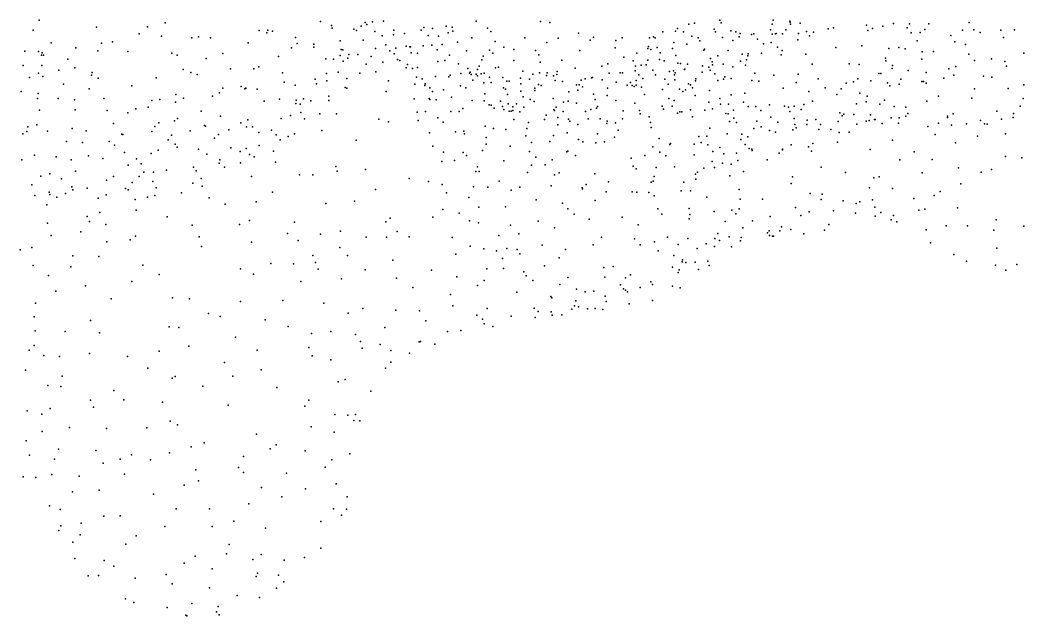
# Model space of a CAD drawing. Header units: metres. Extents: x -25 to 25, y -27.7 to 27.8.
# Drawn here: x 2.33 to 7.88, y -20.47 to -17.17 of the extents above; entities that cross this region are included whole.
import ezdxf

# ---------------------------------------------------------------- set-up
doc = ezdxf.new("R2010")
doc.units = ezdxf.units.M

msp = doc.modelspace()

# ---------------------------------------------------------------- linework, layer by layer
for p in [(2.4372, -17.1699, 11.3159), (2.7538, -17.2075, 13.0706), (3.037, -17.2063, 12.8652), (3.1337, -17.1836, 4.8874), (3.9929, -17.1759, 9.7084), (4.0545, -17.1992, 15.7824), (4.0574, -17.2135, 5.2792), (4.2177, -17.202, 5.2581), (4.2399, -17.1821, 13.9328), (4.2504, -17.1937, 14.8126), (4.2808, -17.1776, 4.8839), (4.3419, -17.1744, 15.0819), (4.5655, -17.2093, 13.6712), (4.6132, -17.2154, 10.5407), (4.6879, -17.2026, 1.0307), (4.7212, -17.2072, 0.81), (4.8542, -17.1747, 2.8366), (4.9176, -17.2135, 11.7199), (5.2114, -17.1761, 14.1181), (5.2614, -17.1813, 0.1728), (5.969, -17.2148, 5.4321), (6.0315, -17.1906, 10.1139), (6.0624, -17.1857, 10.3478), (6.2035, -17.1685, 10.6071), (6.2094, -17.1831, 4.9762), (6.4914, -17.1907, 5.4619), (6.4986, -17.1692, 13.296), (6.5902, -17.175, 12.0438), (6.5922, -17.1801, 12.4865), (6.5939, -17.1914, 12.8858), (6.6469, -17.1865, 9.002), (6.8321, -17.2113, 3.6837), (7.0145, -17.1965, 3.8414), (7.0473, -17.2161, 5.2951), (7.1046, -17.2029, 8.2998), (7.1629, -17.1871, 5.1392), (7.2391, -17.2116, 3.9752), (7.2519, -17.1891, 8.1486), (7.3591, -17.1892, 4.1237), (7.5813, -17.1818, -1.002), (2.4028, -17.2248, 11.6034), (2.991, -17.2447, 10.3575), (3.1144, -17.2584, 15.9584), (3.2819, -17.2667, 12.8373), (3.319, -17.2609, 10.1314), (3.3843, -17.2672, 15.9802), (3.6545, -17.227, 15.9738), (3.6965, -17.2397, 12.7878), (3.7015, -17.2241, 9.8038), (3.7283, -17.2297, 5.1693), (3.855, -17.2657, 15.8785), (4.1775, -17.2198, 9.6771), (4.1925, -17.2259, 13.7641), (4.2935, -17.2311, 4.0092), (4.3342, -17.2551, 13.6379), (4.3969, -17.2507, 3.2619), (4.3997, -17.224, 4.9739), (4.4584, -17.2427, 5.1396), (4.5498, -17.2243, 10.9279), (4.5891, -17.2536, 11.0885), (4.6466, -17.2574, 11.243), (4.6992, -17.2391, 2.9616), (4.7253, -17.2302, 1.2344), (4.8299, -17.2673, 1.4136), (4.9362, -17.232, 13.7088), (5.1237, -17.2671, 13.8217), (5.3079, -17.2687, 1.7833), (5.4215, -17.241, 14.1961), (5.504, -17.2629, 1.8505), (5.662, -17.2662, 14.2207), (5.8142, -17.2675, 2.715), (5.8351, -17.261, -0.2249), (5.8446, -17.2667, 14.193), (5.8875, -17.2329, 5.2714), (5.9582, -17.2298, 5.0995), (6.0011, -17.2339, -0.331), (6.0469, -17.2582, 10.5532), (6.0831, -17.2677, 10.7063), (6.1717, -17.218, 10.9363), (6.1779, -17.2333, 13.9523), (6.2171, -17.2652, 5.4984), (6.2641, -17.2288, 13.7828), (6.2917, -17.2339, 11.4735), (6.3105, -17.2622, -0.4114), (6.3144, -17.2434, 9.5479), (6.3784, -17.2479, 13.4032), (6.3903, -17.245, 4.7942), (6.4827, -17.2235, -0.4304), (6.4929, -17.2463, 13.0652), (6.5112, -17.2446, 3.5912), (6.5147, -17.243, 9.3276), (6.5493, -17.2449, 4.7356), (6.5673, -17.2227, 12.6627), (6.6379, -17.2434, 4.6008), (6.6828, -17.2312, 3.5719), (6.6995, -17.2565, 8.6535), (6.7202, -17.2353, 4.0857), (6.8029, -17.2176, 4.3922), (7.0212, -17.2264, -0.3067), (7.2607, -17.2396, -0.0359), (7.3111, -17.238, 0.4213), (7.3377, -17.2213, 0.2356), (7.4798, -17.2542, 7.8721), (7.5448, -17.2246, 5.0797), (7.6071, -17.2233, 4.2845), (7.6422, -17.237, -0.7815), (7.7581, -17.2242, 1.6731), (7.7722, -17.2648, -1.4911), (7.8323, -17.2217, 1.8264), (2.5039, -17.2953, 10.6989), (2.6403, -17.3221, 13.2976), (2.7816, -17.2962, 4.834), (2.8435, -17.2884, 15.9907), (3.5933, -17.2947, 5.1), (3.8323, -17.3229, 9.7013), (3.8646, -17.2984, 13.0968), (3.956, -17.3011, 13.2477), (3.9573, -17.3179, 5.3518), (4.1017, -17.2831, 12.9103), (4.2299, -17.2792, 13.5176), (4.2982, -17.3255, 15.1179), (4.3546, -17.3051, 3.8595), (4.4105, -17.3236, 3.4273), (4.4667, -17.3132, 4.8037), (4.488, -17.3167, 9.7973), (4.492, -17.3169, 12.6487), (4.5618, -17.3119, 4.9812), (4.61, -17.307, 10.0759), (4.6665, -17.3043, 10.2991), (4.7519, -17.2909, 13.6044), (4.9591, -17.2869, 2.9031), (5.0068, -17.3179, 11.6455), (5.2459, -17.2922, 13.9521), (5.4855, -17.2795, 0.0572), (5.6237, -17.3218, -0.0363), (5.6268, -17.2815, 2.9053), (5.8041, -17.3251, 2.4234), (5.8071, -17.3155, 2.2523), (5.8551, -17.3203, 5.009), (5.9401, -17.3251, 10.8094), (5.9478, -17.2932, 10.2117), (6.0207, -17.3024, 11.2006), (6.0926, -17.2836, 4.8455), (6.2745, -17.281, 13.6323), (6.4104, -17.274, 13.2209), (6.4449, -17.2995, 3.7653), (6.4864, -17.2929, 12.5093), (6.5211, -17.3193, 9.0456), (6.6347, -17.2788, 4.3905), (6.844, -17.3203, 3.5358), (6.988, -17.3112, 5.4611), (7.1374, -17.3253, 5.3866), (7.1922, -17.3212, 3.7865), (7.2936, -17.2829, 1.0228), (7.5026, -17.2895, 4.1263), (7.5618, -17.3036, 1.3417), (2.3575, -17.3413, 11.7266), (2.4336, -17.3431, 13.5647), (2.4497, -17.3628, 10.9946), (2.454, -17.3508, 4.7994), (2.4611, -17.3635, 10.8383), (2.7617, -17.3391, 13.1949), (2.9269, -17.342, 4.8777), (3.1713, -17.3522, 4.9515), (3.2008, -17.3622, 12.9749), (3.3611, -17.3813, 5.0142), (3.4523, -17.3538, 12.9656), (3.7604, -17.3705, 5.2629), (4.0221, -17.3826, 13.4939), (4.102, -17.3656, 13.8578), (4.1069, -17.3311, 13.6754), (4.1162, -17.334, 14.6056), (4.1441, -17.3796, 5.3844), (4.151, -17.359, 13.2007), (4.1991, -17.3598, 14.899), (4.2738, -17.3704, 13.3801), (4.3766, -17.3385, 3.6692), (4.4013, -17.3552, 4.0052), (4.4951, -17.3499, 5.3203), (4.5305, -17.3523, 3.2362), (4.6392, -17.3332, 12.5732), (4.7076, -17.3623, 11.0625), (4.802, -17.3398, 12.3575), (4.8937, -17.3681, 12.1643), (4.928, -17.336, 12.012), (4.9461, -17.352, 11.4556), (5.0621, -17.3318, 13.5675), (5.1827, -17.3368, 1.6863), (5.2011, -17.3608, 13.7071), (5.4273, -17.3376, 14.0389), (5.6724, -17.3746, 5.2759), (5.7437, -17.3524, 5.5058), (5.8218, -17.3312, 2.0444), (5.8731, -17.3506, 10.6189), (5.9596, -17.3652, 9.8074), (6.1146, -17.3348, 11.4794), (6.1177, -17.3304, 13.8438), (6.1519, -17.3822, 13.5884), (6.191, -17.3671, 11.6594), (6.2489, -17.3376, 4.6436), (6.326, -17.3567, 9.3627), (6.3571, -17.3671, 13.0193), (6.3603, -17.3557, 4.538), (6.4339, -17.3523, 12.6741), (6.5423, -17.3619, 3.3786), (6.5469, -17.3378, 8.7675), (6.679, -17.358, -0.4035), (7.1194, -17.3792, 0.9353), (7.2285, -17.3281, 0.5689), (7.3214, -17.3437, 3.8929), (7.384, -17.3426, 8.0572), (7.5794, -17.3569, 5.2679), (7.7048, -17.3827, -0.9216), (7.8837, -17.3527, 2.0737), (2.3491, -17.4195, 16.0814), (2.4511, -17.4207, 11.247), (2.5951, -17.3853, 13.4447), (2.6342, -17.4333, 16.0337), (3.653, -17.4278, 9.704), (4.0645, -17.3851, 14.3183), (4.1185, -17.3957, 9.5943), (4.2454, -17.4124, 13.0114), (4.3374, -17.4022, 5.3951), (4.4197, -17.3873, 4.2889), (4.4331, -17.3931, 13.4713), (4.4682, -17.4328, 3.8104), (4.4746, -17.4142, 4.4368), (4.5024, -17.4364, 12.7763), (4.5299, -17.4318, 9.6406), (4.6426, -17.3976, 9.9466), (4.6812, -17.3921, 5.3011), (4.7561, -17.4105, 10.9197), (4.8077, -17.4372, 5.0967), (4.8704, -17.4242, 11.2314), (4.8859, -17.3887, 0.5893), (4.9613, -17.4322, 1.4274), (4.9782, -17.4287, 13.4228), (5.063, -17.3928, 2.9547), (5.2086, -17.4008, 13.5489), (5.3278, -17.3912, 13.819), (5.4024, -17.4345, 5.5817), (5.5499, -17.4234, 0.0682), (5.5835, -17.4116, 5.4548), (5.7233, -17.3948, 5.0868), (5.7353, -17.4231, 11.0817), (5.7674, -17.418, -0.0931), (5.7943, -17.417, 10.3817), (5.805, -17.39, 10.8902), (5.8684, -17.3868, 2.8391), (5.8942, -17.3937, 11.3143), (5.9704, -17.4068, 4.7633), (5.9852, -17.4092, 13.8496), (6.0246, -17.413, 9.5415), (6.1071, -17.4217, -0.3148), (6.1419, -17.4297, 13.3202), (6.1601, -17.3994, 9.4173), (6.1613, -17.4157, 5.6132), (6.2213, -17.4129, 13.1662), (6.2743, -17.4278, 12.0836), (6.3162, -17.3956, 5.5956), (6.3445, -17.4178, 4.3851), (6.35, -17.3878, 3.4505), (6.713, -17.4122, 8.5742), (6.9188, -17.4111, 5.5992), (6.9728, -17.4138, -0.2831), (7.1204, -17.3935, -0.1644), (7.1562, -17.4368, 5.5072), (7.158, -17.4207, 8.3254), (7.3194, -17.3849, 5.3551), (7.4702, -17.438, 1.6994), (7.5078, -17.4262, 7.9185), (7.6114, -17.3932, 7.7817), (7.7795, -17.398, 5.3305), (7.789, -17.4247, 7.7038), (2.3837, -17.4874, 4.847), (2.4338, -17.4626, 11.4584), (2.4568, -17.4818, 13.6981), (2.5448, -17.4466, 4.9001), (2.7262, -17.4732, 10.5874), (2.7295, -17.4583, 4.9224), (2.7627, -17.4907, 13.3632), (3.0839, -17.488, 15.8432), (3.2337, -17.4414, 10.1507), (3.2754, -17.4586, 13.0819), (3.3104, -17.4702, 15.84), (3.4963, -17.4389, 13.1067), (3.6252, -17.4394, 13.1913), (3.7833, -17.461, 13.3773), (4.0267, -17.465, 14.1374), (4.0915, -17.4575, 14.7498), (4.1393, -17.4913, 15.4389), (4.2101, -17.4633, 15.2145), (4.3001, -17.4559, 13.2238), (4.5242, -17.4855, 4.0619), (4.5552, -17.4939, 4.2873), (4.6294, -17.4804, 4.6407), (4.7039, -17.4821, 9.784), (4.7115, -17.4727, 3.2078), (4.7703, -17.4651, 10.1603), (4.8168, -17.462, 0.9241), (4.8216, -17.4574, 12.5287), (4.8271, -17.4701, 10.3625), (4.8553, -17.468, 11.0267), (4.8618, -17.4781, 0.731), (4.8621, -17.4414, 5.2525), (4.8827, -17.4656, 5.6411), (4.8983, -17.4619, 12.3254), (4.9278, -17.4856, 10.5476), (5.0025, -17.4862, 11.1462), (5.0991, -17.4898, 13.2042), (5.112, -17.4506, 11.3625), (5.1688, -17.4684, 5.4365), (5.2044, -17.4616, 5.8436), (5.2439, -17.4746, 2.9687), (5.2478, -17.4601, 13.2988), (5.2827, -17.4767, 0.2398), (5.3015, -17.4694, 11.5961), (5.3035, -17.4526, 5.7187), (5.4927, -17.489, 11.4723), (5.4977, -17.4866, 11.0246), (5.5904, -17.4624, 13.8687), (5.6507, -17.4605, 5.6981), (5.665, -17.4609, 10.549), (5.7334, -17.4489, 13.9491), (5.7547, -17.4717, 11.4749), (5.7774, -17.4919, 9.2896), (5.8313, -17.4451, 10.0362), (5.8471, -17.4719, 13.794), (5.9239, -17.4526, 2.6476), (5.9464, -17.4489, -0.2133), (5.9527, -17.472, 11.6379), (5.9561, -17.4613, 2.0152), (6.0078, -17.4417, 13.6103), (6.0097, -17.4408, 9.3537), (6.1046, -17.4563, 4.5966), (6.1493, -17.4461, 11.8007), (6.1747, -17.4664, 13.0274), (6.2303, -17.4821, 12.7707), (6.2658, -17.4923, 8.8092), (6.3964, -17.463, -0.373), (6.5022, -17.4743, 5.6647), (6.636, -17.4686, 3.2931), (7.0814, -17.4639, 1.1418), (7.0935, -17.4648, 0.6961), (7.2441, -17.4476, 0.1486), (7.3439, -17.4582, 1.4125), (7.441, -17.4902, 1.9228), (7.4971, -17.4743, 3.907), (7.661, -17.4789, 4.033), (7.7081, -17.4843, 2.1192), (2.572, -17.5226, 10.7042), (2.9496, -17.5321, 4.9799), (3.4534, -17.5459, 13.255), (3.5548, -17.5367, 15.7844), (3.5799, -17.5452, 5.2167), (3.7917, -17.5116, 5.341), (3.8536, -17.5292, 15.6904), (3.9646, -17.4959, 9.5625), (3.9714, -17.5224, 13.8461), (4.0276, -17.5058, 15.5826), (4.1304, -17.5413, 14.9984), (4.1393, -17.5459, 5.4026), (4.3689, -17.5054, 13.0002), (4.5148, -17.5227, 5.4705), (4.5705, -17.5306, 13.3539), (4.5733, -17.5224, 9.4793), (4.5983, -17.5438, 12.8489), (4.7681, -17.5324, 12.7621), (4.7981, -17.5433, 9.9594), (4.8362, -17.5019, 4.905), (4.8969, -17.5167, 13.2905), (4.9375, -17.5148, 3.0974), (5.0067, -17.5442, 12.1967), (5.0243, -17.5065, 5.1192), (5.0367, -17.5064, 5.924), (5.102, -17.5219, 12.0158), (5.1498, -17.496, 11.1922), (5.1796, -17.5462, 10.5676), (5.1995, -17.5255, 10.742), (5.2133, -17.5301, 11.9086), (5.2915, -17.5035, 5.2504), (5.3322, -17.5079, 11.0403), (5.4101, -17.5267, 13.1249), (5.4249, -17.528, 10.5718), (5.4356, -17.5012, 10.8603), (5.4424, -17.5386, 4.9945), (5.4567, -17.4945, 5.8644), (5.5525, -17.5003, 13.3326), (5.5814, -17.5451, 4.8988), (5.6293, -17.5128, 10.3702), (5.6897, -17.5288, 13.2096), (5.7092, -17.5136, 11.6322), (5.7174, -17.5317, 10.1348), (5.7288, -17.5368, 0.0168), (5.7394, -17.5024, 9.5097), (5.7403, -17.5296, 9.7006), (5.7688, -17.54, 9.0902), (5.8992, -17.4961, 13.4204), (5.9161, -17.5228, 3.0307), (5.9531, -17.4987, 13.227), (6.0294, -17.5216, 12.9951), (6.0396, -17.5278, 8.9555), (6.0517, -17.5443, 1.9213), (6.068, -17.5058, 11.9181), (6.0702, -17.4947, 9.1148), (6.1907, -17.5026, 4.4421), (6.2221, -17.4953, 12.3322), (6.3806, -17.5029, 3.9654), (6.4187, -17.506, 3.2242), (6.5538, -17.5464, 8.5892), (6.6248, -17.5134, -0.3629), (6.7475, -17.4943, 5.7042), (6.7861, -17.5446, -0.3209), (6.8733, -17.5487, 3.2687), (6.9022, -17.5172, 1.0834), (6.9414, -17.5114, 8.48), (6.9661, -17.4948, 0.8599), (7.0382, -17.5045, 3.4335), (7.1311, -17.5156, 0.545), (7.1434, -17.5321, 1.5635), (7.194, -17.5238, 3.5164), (7.2036, -17.4958, 0.3973), (7.3194, -17.5093, 5.5196), (7.3292, -17.5083, 1.7957), (7.3447, -17.5186, 3.6607), (7.6116, -17.5496, 7.8247), (7.7971, -17.5479, 3.9939), (7.8842, -17.527, 5.4247), (2.3374, -17.5636, 11.6872), (2.4275, -17.6033, 11.2376), (2.4311, -17.5746, 10.9757), (2.5416, -17.6026, 16.0006), (2.7135, -17.5497, 13.5064), (2.7949, -17.6029, 15.8974), (3.1923, -17.5812, 5.0536), (3.2348, -17.6014, 15.7243), (3.3956, -17.589, 15.73), (3.4352, -17.5708, 5.1471), (3.5749, -17.5501, 9.6247), (3.6427, -17.5507, 13.391), (3.9, -17.6045, 14.0813), (4.0401, -17.5894, 14.8387), (4.3558, -17.5641, 9.3946), (4.5115, -17.605, 9.3072), (4.594, -17.6033, 3.7897), (4.6137, -17.5646, 3.5442), (4.6737, -17.554, 3.3903), (4.7178, -17.5961, 13.1688), (4.9031, -17.577, 10.1537), (5.0166, -17.5508, 4.9344), (5.0285, -17.58, 12.9659), (5.1016, -17.5624, 1.48), (5.115, -17.5941, 0.4229), (5.1797, -17.5576, 5.0094), (5.2805, -17.6024, 6.1135), (5.3678, -17.5652, 11.8441), (5.4174, -17.5566, 1.6715), (5.5034, -17.578, 9.3378), (5.5796, -17.5862, 9.5792), (5.7856, -17.5809, 13.0267), (5.8858, -17.5524, 11.8487), (5.9212, -17.6029, 1.7305), (5.98, -17.5503, 2.3205), (5.9982, -17.5641, 2.5388), (6.0131, -17.5545, 2.1663), (6.0662, -17.5859, 2.719), (6.0668, -17.5857, 12.223), (6.1452, -17.5579, 2.9905), (6.2029, -17.6036, 8.708), (6.2657, -17.5829, 3.3387), (6.3406, -17.5725, 3.6274), (6.6958, -17.5643, 3.1847), (6.8496, -17.5815, 1.4023), (6.9771, -17.5734, -0.1785), (7.0174, -17.589, 1.688), (7.4123, -17.589, 2.1177), (7.5966, -17.6007, 3.787), (7.8807, -17.6035, 2.4059), (2.6333, -17.6108, 5.0524), (2.9714, -17.6595, 10.3987), (3.0405, -17.6509, 5.0894), (3.0595, -17.6142, 15.7537), (3.104, -17.6077, 10.2038), (3.1911, -17.6237, 13.2904), (3.681, -17.6183, 9.5021), (3.766, -17.6062, 13.5969), (3.8574, -17.631, 9.4503), (3.8589, -17.6113, 13.7791), (3.8817, -17.6339, 14.3414), (3.9401, -17.6164, 5.406), (4.0402, -17.6141, 15.3542), (4.5988, -17.6084, 13.0652), (4.6327, -17.6099, 4.121), (4.7807, -17.6587, 4.4364), (4.8325, -17.6141, 3.2068), (4.8981, -17.6157, 9.4504), (4.9266, -17.638, 4.6952), (4.9379, -17.6391, 5.9155), (4.9544, -17.6555, 9.2787), (4.9899, -17.617, 12.4863), (4.9999, -17.6464, 0.6182), (5.0323, -17.6315, 12.7764), (5.0566, -17.6484, 9.4872), (5.077, -17.6315, 6.0974), (5.1184, -17.6505, 12.2156), (5.1539, -17.6075, 3.0337), (5.1749, -17.6186, 10.377), (5.2977, -17.65, 4.853), (5.3384, -17.6236, 9.2405), (5.3627, -17.6178, 12.9782), (5.4102, -17.6288, 10.3291), (5.5133, -17.6081, 13.0233), (5.5199, -17.6565, 11.9262), (5.5251, -17.6475, 5.9989), (5.6271, -17.6134, 9.8633), (5.7324, -17.6295, 3.0062), (5.8845, -17.6444, 8.8967), (5.9392, -17.6456, 12.8006), (5.9498, -17.6133, 12.0322), (6.1417, -17.6229, -0.1973), (6.1613, -17.6604, 2.1674), (6.2064, -17.6343, 5.7409), (6.2502, -17.6333, 1.7606), (6.3332, -17.6224, 4.0703), (6.3587, -17.6467, 3.8321), (6.4017, -17.6476, -0.2562), (6.4775, -17.6385, 5.7757), (6.56, -17.6452, -0.2742), (6.5834, -17.6506, 3.0497), (6.6137, -17.6454, 1.6723), (6.667, -17.6353, 1.3266), (6.7162, -17.6177, 1.4936), (6.9592, -17.6324, 0.6349), (7.0123, -17.621, 3.237), (7.0885, -17.6349, 0.0962), (7.1128, -17.6126, 1.9288), (7.167, -17.6472, 5.7536), (7.2318, -17.6501, 2.1487), (7.348, -17.6177, 3.483), (7.8651, -17.6455, 3.8666), (2.4387, -17.6675, 13.8841), (2.6363, -17.6658, 13.7627), (2.8126, -17.6685, 10.5437), (2.9269, -17.6814, 13.5042), (3.2022, -17.7139, 9.9383), (3.3326, -17.6723, 13.3873), (3.4396, -17.7011, 9.4835), (3.7749, -17.713, 13.9418), (3.8267, -17.6971, 15.459), (3.8837, -17.6806, 14.5952), (3.9053, -17.7151, 15.2868), (3.9893, -17.6885, 15.1074), (4.0811, -17.6875, 9.2969), (4.528, -17.6776, 5.5257), (4.5743, -17.6744, 9.1238), (4.6416, -17.709, 3.9003), (4.7138, -17.6751, 4.2728), (4.7602, -17.6744, 9.1471), (5.0072, -17.6638, 1.254), (5.0363, -17.6724, 10.0468), (5.0488, -17.6724, 9.7367), (5.0577, -17.6694, 12.6251), (5.0969, -17.6759, 4.7614), (5.242, -17.6948, 9.7531), (5.284, -17.6639, 0.3263), (5.2882, -17.6691, 9.5887), (5.307, -17.7073, 9.9289), (5.3367, -17.6744, 10.1975), (5.4591, -17.6747, 9.7711), (5.4746, -17.715, 4.7465), (5.4893, -17.6641, 10.1474), (5.5409, -17.716, 0.2416), (5.6641, -17.7155, 4.7015), (5.6682, -17.6713, 5.9087), (5.7583, -17.6685, 0.1259), (5.7618, -17.6877, 12.0325), (5.8117, -17.705, 4.6435), (5.8906, -17.6622, 0.0255), (5.9688, -17.6846, 12.5537), (5.9815, -17.6764, 12.3957), (5.9916, -17.6766, 4.5399), (6.0405, -17.6649, 5.778), (6.051, -17.7038, 1.6401), (6.1201, -17.6668, 2.5515), (6.2353, -17.6858, 3.1044), (6.249, -17.6872, 4.2637), (6.2781, -17.6678, 2.0369), (6.2795, -17.7119, 2.6776), (6.43, -17.6693, 8.5611), (6.485, -17.7058, 2.0011), (6.5904, -17.6741, 1.8284), (6.6148, -17.7128, 2.9005), (6.6524, -17.6637, 1.0338), (6.867, -17.6818, 1.939), (6.8802, -17.6991, 8.4557), (6.8888, -17.6893, 5.882), (6.9442, -17.6918, 3.0281), (7.036, -17.6941, 0.351), (7.1512, -17.7094, 3.0881), (7.1944, -17.7106, 8.2613), (7.2317, -17.7002, 2.3166), (7.2427, -17.6857, 3.2577), (7.4613, -17.7004, 5.6834), (7.4623, -17.7079, 3.3097), (7.4932, -17.6885, 2.3476), (7.7346, -17.6733, 2.433), (7.8246, -17.7075, 2.8197), (7.8267, -17.6861, 3.7097), (2.374, -17.7591, 11.065), (2.4244, -17.7491, 5.29), (2.619, -17.7698, 5.2676), (2.8486, -17.7421, 5.167), (3.077, -17.7583, 15.578), (3.0991, -17.7374, 13.5437), (3.1862, -17.7259, 5.1643), (3.3523, -17.7515, 5.2238), (3.3576, -17.7558, 13.5982), (3.5525, -17.7373, 15.4956), (3.5847, -17.7603, 5.3564), (3.5908, -17.7206, 13.6554), (3.6165, -17.7591, 13.8234), (4.3154, -17.7168, 9.0854), (4.3691, -17.7326, 8.9138), (4.5333, -17.725, 8.8777), (4.6719, -17.7334, 3.5158), (4.904, -17.7561, 4.4569), (4.9501, -17.7688, 8.9652), (5.063, -17.72, 9.0868), (5.1341, -17.7694, 0.5602), (5.1446, -17.7358, 12.5076), (5.2325, -17.7189, 1.4481), (5.3059, -17.7478, 12.7384), (5.3657, -17.7173, 12.091), (5.3721, -17.7287, 9.0317), (5.4178, -17.7466, 2.9649), (5.5776, -17.7411, 1.6006), (5.5797, -17.7283, 2.9695), (5.6257, -17.7384, 12.1069), (5.8193, -17.7349, 5.8745), (5.8222, -17.7625, 12.5051), (6.1479, -17.7669, 4.365), (6.2556, -17.7303, 1.5065), (6.2942, -17.7358, 2.413), (6.39, -17.7686, 1.2941), (6.4073, -17.7281, 2.134), (6.4307, -17.7599, -0.1398), (6.5242, -17.7347, 1.0825), (6.6173, -17.7464, 2.1468), (6.6258, -17.7656, 2.677), (6.684, -17.7464, -0.1501), (6.6859, -17.7227, 8.5147), (6.7346, -17.7196, 2.0361), (6.7601, -17.7476, 0.6364), (6.8574, -17.7296, 2.1471), (6.9603, -17.7454, 2.6324), (7.0131, -17.7292, 2.8617), (7.0286, -17.7237, 8.3649), (7.0582, -17.7197, 2.2739), (7.0622, -17.72, 5.8802), (7.1005, -17.7421, 2.5046), (7.1917, -17.7392, 2.9103), (7.3541, -17.7578, 2.7767), (7.413, -17.7394, 2.5441), (7.4852, -17.7513, 2.9297), (7.5671, -17.7428, 2.6223), (7.6443, -17.7247, 3.216), (7.6666, -17.7426, 2.8171), (7.6819, -17.7455, 5.645), (7.7604, -17.7168, 3.3458), (2.346, -17.7976, 11.3845), (2.3683, -17.7861, 10.88), (2.4833, -17.7836, 15.8935), (2.6974, -17.7822, 13.8558), (2.8936, -17.801, 10.4479), (2.8989, -17.803, 13.7819), (3.0602, -17.7857, 10.1963), (3.1687, -17.8063, 9.7757), (3.2718, -17.7817, 15.4812), (3.4071, -17.8232, 13.7804), (3.4284, -17.8017, 15.4098), (3.4854, -17.7763, 9.3461), (3.6528, -17.7911, 14.0376), (3.7214, -17.7785, 15.324), (3.7473, -17.8031, 14.4969), (3.8152, -17.8129, 14.9705), (3.8497, -17.7983, 5.4419), (4.0011, -17.7798, 9.1676), (4.5959, -17.793, 5.6301), (4.7401, -17.7866, 4.1679), (4.7869, -17.7828, 5.8141), (4.7903, -17.7987, 8.8493), (4.9104, -17.8194, 6.0215), (5.0184, -17.7737, 1.0797), (5.1301, -17.8104, 1.2097), (5.2821, -17.807, 12.3871), (5.3585, -17.7932, 12.2414), (5.5252, -17.7987, 6.095), (5.6205, -17.8165, 8.9196), (5.6408, -17.7774, 12.7216), (5.8663, -17.8248, 1.5496), (6.0869, -17.8138, 1.4901), (6.1311, -17.8105, 0.1015), (6.243, -17.7979, -0.0121), (6.3241, -17.8008, 4.0297), (6.358, -17.8147, 5.8596), (6.4778, -17.7798, 2.4572), (6.5099, -17.7895, 0.8338), (6.6063, -17.7759, 5.9109), (6.7499, -17.7739, 2.3198), (6.8165, -17.7747, 2.4971), (6.8625, -17.7913, 0.0235), (6.9183, -17.7886, 0.3105), (7.3939, -17.8018, 7.979), (7.6288, -17.8107, 7.7237), (7.7825, -17.7983, 7.6841), (2.5886, -17.8409, 13.9877), (2.6772, -17.8466, 15.7489), (2.8241, -17.8409, 5.3034), (2.853, -17.8609, 15.5904), (3.1497, -17.8317, 13.741), (3.1888, -17.8557, 9.5812), (3.1995, -17.8716, 5.3182), (3.3176, -17.8826, 15.312), (3.498, -17.8755, 14.049), (3.5826, -17.8798, 14.2518), (3.6545, -17.863, 15.1758), (3.7696, -17.8318, 14.7188), (4.1913, -17.8343, 5.4785), (4.6141, -17.8673, 8.6941), (4.9102, -17.8555, 3.1795), (5.0425, -17.8667, 6.1801), (5.1607, -17.8456, 3.0272), (5.2624, -17.8413, 0.4939), (5.4204, -17.83, 12.5962), (5.4451, -17.8426, 4.6554), (5.5169, -17.8483, 0.3552), (5.5648, -17.8425, 12.3666), (5.8322, -17.8706, 0.3518), (5.9255, -17.8577, 3.056), (5.9299, -17.8515, 5.8825), (6.0604, -17.8565, 3.1567), (6.0989, -17.8461, 8.5835), (6.1356, -17.8592, 5.8552), (6.2032, -17.8741, 4.2512), (6.3184, -17.8302, 3.5379), (6.343, -17.8584, 3.7968), (6.365, -17.8798, 0.121), (6.5982, -17.859, 0.5242), (6.6938, -17.8703, 0.3975), (6.7174, -17.8522, 0.027), (6.853, -17.8446, 8.3926), (7.1577, -17.8328, 5.9804), (7.506, -17.8479, 5.8127), (2.4116, -17.9169, 10.6835), (2.5303, -17.9258, 15.7023), (2.7107, -17.9201, 15.6145), (2.7898, -17.9344, 5.4469), (2.9095, -17.9023, 13.9424), (2.9759, -17.9377, 15.3604), (3.0557, -17.9077, 9.9936), (3.095, -17.889, 13.8959), (3.3637, -17.9111, 5.3872), (3.5482, -17.8955, 5.4412), (3.6001, -17.913, 14.4734), (3.6264, -17.9257, 14.7015), (3.7341, -17.8946, 9.1973), (4.6738, -17.9008, 3.8894), (4.7819, -17.9025, 3.3245), (4.8015, -17.919, 8.7525), (4.8894, -17.8902, 4.313), (5.1504, -17.8959, 0.7882), (5.1849, -17.9279, 8.9094), (5.3566, -17.8986, 8.9323), (5.3622, -17.8944, 6.212), (5.4035, -17.9188, 2.9513), (5.7113, -17.9328, 1.4337), (5.7874, -17.9178, 4.5383), (5.8713, -17.8993, 8.726), (5.9036, -17.9199, 1.4291), (6.0615, -17.9155, 0.4165), (6.1645, -17.8958, 1.3197), (6.2245, -17.9087, 0.4174), (6.2945, -17.9063, 1.0657), (6.3797, -17.8833, 0.8347), (6.3814, -17.8915, 0.4973), (6.5315, -17.905, 0.3156), (6.5488, -17.8832, 0.0581), (6.5497, -17.8868, 8.4384), (6.7102, -17.8951, 6.0646), (7.0336, -17.8856, 8.2889), (7.2769, -17.8979, 8.0568), (7.7822, -17.9237, 5.7352), (7.8738, -17.932, 7.5987), (2.3413, -17.9419, 14.2155), (2.6139, -17.942, 5.5392), (2.9291, -17.9712, 10.3158), (3.0003, -17.9644, 10.1551), (3.2903, -17.9831, 14.2002), (3.4334, -17.9614, 15.0631), (3.4364, -17.9422, 14.2475), (3.4621, -17.9829, 14.4131), (3.551, -17.9584, 14.8899), (3.7444, -17.9553, 5.5147), (4.0775, -17.9795, 5.5446), (4.6647, -17.9515, 3.6432), (4.7339, -17.947, 4.0303), (4.8614, -17.9808, 6.0936), (5.0074, -17.9479, 3.0967), (5.1616, -17.9718, 4.4689), (5.2369, -17.9708, 0.996), (5.2759, -17.942, 0.6275), (5.7238, -17.978, 0.4669), (5.739, -17.993, 8.7498), (5.8505, -17.9852, 5.9906), (5.9521, -17.9806, 8.6207), (6.1137, -17.9879, 0.6904), (6.1606, -17.9522, 1.1667), (6.1735, -17.9841, 3.2658), (6.2172, -17.9611, 0.9166), (6.2653, -17.9659, 4.125), (6.3017, -17.947, 8.4351), (6.4636, -17.9431, 5.9784), (6.7635, -17.9834, 6.2176), (7.1979, -17.9425, 6.1073), (7.3776, -17.9406, 5.9871), (7.5224, -17.9869, 7.6908), (2.4457, -18.0324, 15.5341), (2.496, -18.0196, 10.5909), (2.5604, -18.0476, 15.425), (2.6376, -18.0058, 14.1825), (2.8478, -18.0356, 14.1659), (2.9894, -18.0353, 15.1692), (3.0152, -18.0109, 9.7852), (3.0693, -18.0111, 9.5424), (3.1407, -17.9996, 14.135), (3.3051, -18.0029, 9.3527), (3.3325, -18.0464, 5.5311), (3.6114, -18.0344, 5.5663), (3.8765, -18.0248, 5.5718), (3.9502, -18.0258, 9.0148), (4.086, -18.0046, 8.9092), (4.2429, -17.9965, 8.7823), (4.4839, -18.0457, 5.7538), (4.8523, -18.0077, 4.1794), (4.8718, -18.0063, 3.2194), (5.138, -18.012, 6.2499), (5.2873, -18.0246, 2.9765), (5.3141, -18.0137, 0.7711), (5.5118, -18.019, 1.2494), (5.8399, -18.0354, 3.0292), (6.0681, -18.0213, 5.9502), (6.0788, -18.0115, 4.3248), (6.258, -18.0318, 5.9681), (6.3334, -18.0063, 3.8807), (6.605, -18.0367, 8.3166), (6.8972, -18.0129, 6.3105), (7.0547, -18.0414, 8.1517), (7.0839, -18.0359, 6.2982), (7.3216, -18.0153, 7.8751), (7.6482, -18.0105, 5.8788), (7.7056, -17.9966, 7.6051), (2.3967, -18.0804, 14.4232), (2.6178, -18.0922, 15.2497), (2.703, -18.0997, 14.3312), (2.81, -18.055, 5.6041), (2.9144, -18.1018, 14.2959), (2.9516, -18.0679, 9.9513), (3.0652, -18.0617, 5.5439), (3.0844, -18.0971, 14.9756), (3.2873, -18.0708, 14.3914), (3.3387, -18.0883, 14.7634), (4.5907, -18.0626, 5.8675), (4.6668, -18.0789, 8.6147), (4.8393, -18.0911, 8.6617), (4.9188, -18.0938, 6.2425), (4.981, -18.0603, 4.2862), (5.0954, -18.0929, 3.0637), (5.2697, -18.0859, 4.4616), (5.4414, -18.0972, 0.8775), (5.442, -18.103, 2.9607), (5.4636, -18.0785, 0.7252), (5.5862, -18.065, 6.2077), (5.8227, -18.0663, 0.6219), (5.8345, -18.0605, 1.2059), (6.0028, -18.0669, 1.0419), (6.0692, -18.0499, 0.8638), (6.5966, -18.0738, 6.1923), (7.031, -18.0982, 6.4444), (7.1576, -18.101, 7.9708), (7.5366, -18.0761, 6.0048), (2.4135, -18.1398, 14.6913), (2.4931, -18.121, 5.6752), (2.4967, -18.1336, 15.0885), (2.5351, -18.1483, 14.8819), (2.5828, -18.1289, 14.5024), (2.6225, -18.1094, 10.4449), (2.763, -18.1547, 14.8509), (2.8069, -18.1369, 10.2321), (2.9302, -18.1079, 15.0313), (3.0371, -18.1492, 14.7646), (3.0767, -18.1393, 14.4825), (3.2241, -18.1247, 14.6378), (3.3781, -18.1524, 9.3162), (3.7269, -18.1209, 5.644), (4.298, -18.1069, 5.7125), (4.6902, -18.126, 6.1138), (4.8136, -18.1517, 4.0257), (5.0473, -18.1111, 8.7387), (5.5743, -18.1195, 0.9809), (5.718, -18.119, 1.0969), (5.743, -18.1209, 0.7774), (5.8097, -18.1234, 6.1234), (5.8105, -18.1231, 0.968), (5.8386, -18.1411, 8.585), (5.9881, -18.1149, 8.493), (6.0408, -18.1148, 3.1561), (6.1314, -18.1487, 8.3449), (6.3087, -18.1059, 3.5632), (6.3156, -18.1599, 8.2388), (6.4393, -18.1602, 6.171), (6.7023, -18.1292, 8.2181), (6.7688, -18.1331, 6.5693), (7.2762, -18.1571, 7.629), (7.3878, -18.1403, 6.1714), (7.4209, -18.1185, 7.5508), (2.479, -18.191, 10.4276), (2.9688, -18.1627, 14.5983), (3.466, -18.1879, 5.7054), (3.6383, -18.1749, 9.1854), (4.023, -18.1839, 5.7106), (4.1808, -18.1721, 8.8538), (4.8694, -18.2038, 3.2917), (5.017, -18.2024, 4.2289), (5.187, -18.1636, 6.2915), (5.3325, -18.182, 8.7397), (5.3625, -18.2133, 6.3161), (5.5137, -18.1679, 4.4676), (5.8589, -18.2146, 4.3777), (6.0321, -18.2123, 4.2683), (6.3097, -18.213, 3.675), (6.621, -18.2067, 6.4677), (6.7635, -18.162, 6.723), (6.8852, -18.1698, 6.8705), (6.9564, -18.1833, 7.0186), (6.9772, -18.1741, 8.0325), (7.0465, -18.1635, 6.6269), (7.0603, -18.2045, 7.8613), (7.3364, -18.2148, 6.3123), (7.5169, -18.2079, 7.4174), (2.7022, -18.2559, 10.1519), (2.7721, -18.2343, 10.0162), (2.9739, -18.2214, 5.7429), (3.1444, -18.2588, 9.454), (4.3781, -18.2649, 8.7357), (4.6151, -18.2591, 8.5976), (4.6696, -18.2183, 6.2357), (4.7608, -18.2377, 3.7774), (5.3969, -18.2425, 4.3996), (5.4794, -18.2703, 8.6512), (5.6623, -18.2592, 8.5932), (5.8825, -18.2428, 3.074), (6.0326, -18.2687, 8.3107), (6.0375, -18.245, 6.1635), (6.1718, -18.2281, 4.1219), (6.2692, -18.2219, 3.9366), (6.2914, -18.242, 6.1869), (6.4802, -18.2568, 6.374), (6.6515, -18.2511, 8.07), (6.6976, -18.231, 6.9429), (6.8317, -18.2254, 8.0452), (6.9524, -18.2385, 7.268), (7.0625, -18.2539, 7.6817), (7.0937, -18.2332, 7.3383), (7.1632, -18.2508, 7.1521), (7.3029, -18.2211, 7.4374), (2.4831, -18.2926, 5.7448), (2.7162, -18.2843, 5.7974), (2.806, -18.3006, 9.6736), (3.2833, -18.3047, 5.8391), (3.5461, -18.3006, 9.2185), (3.6011, -18.278, 5.803), (3.8499, -18.2876, 5.8141), (4.3553, -18.2866, 5.9994), (4.8183, -18.2797, 3.4412), (4.8676, -18.2907, 3.9743), (5.044, -18.3047, 6.3891), (5.1976, -18.2817, 4.2969), (5.2882, -18.3189, 8.6166), (5.7514, -18.3024, 6.3609), (6.2329, -18.2832, 8.0938), (6.3303, -18.3195, 6.3488), (6.3841, -18.2798, 8.042), (6.5431, -18.3138, 6.8735), (6.8048, -18.3007, 7.3879), (7.15, -18.2747, 6.983), (7.182, -18.2864, 6.7671), (7.4544, -18.3075, 7.242), (7.5736, -18.3084, 6.2101), (7.7323, -18.2742, 6.0901), (7.885, -18.3098, 7.2767), (2.5028, -18.3618, 9.9281), (2.6669, -18.3412, 9.8336), (2.9698, -18.3653, 5.8643), (3.3219, -18.3694, 9.3478), (3.8109, -18.3511, 9.0918), (3.9942, -18.3545, 8.9845), (4.1042, -18.338, 5.9639), (4.246, -18.37, 6.1771), (4.3591, -18.3697, 6.4211), (4.4168, -18.3394, 6.2493), (4.4835, -18.3691, 6.6048), (4.7211, -18.3723, 6.5061), (4.9802, -18.3605, 8.5467), (5.0907, -18.3525, 4.1743), (5.5478, -18.3712, 3.0491), (5.7314, -18.3805, 8.4375), (5.914, -18.3702, 6.4009), (6.0261, -18.3776, 8.154), (6.1746, -18.3776, 7.8698), (6.1919, -18.3512, 3.9688), (6.2539, -18.3684, 3.6428), (6.3209, -18.3719, 7.6804), (6.4656, -18.3461, 7.0698), (6.4764, -18.3358, 6.7338), (6.4775, -18.3614, 7.3917), (6.4942, -18.3651, 7.7477), (6.4988, -18.3659, 7.5829), (6.5353, -18.3362, 7.2372), (6.5957, -18.3286, 7.9424), (6.6679, -18.3516, 7.5559), (6.7815, -18.3312, 7.8182), (7.3439, -18.3305, 6.4911), (7.7188, -18.3317, 7.2598), (2.3958, -18.4278, 9.8014), (2.8107, -18.3957, 5.8636), (2.9407, -18.3853, 9.5989), (3.3343, -18.4216, 5.9823), (3.6116, -18.3976, 6.0027), (3.8701, -18.3897, 6.0167), (4.1009, -18.427, 6.2494), (4.8218, -18.4201, 8.512), (4.8976, -18.4351, 3.7171), (5.0237, -18.4332, 6.508), (5.219, -18.4148, 3.1481), (5.5017, -18.4136, 8.5054), (5.7626, -18.4124, 6.4886), (5.8413, -18.3972, 4.2587), (5.9724, -18.4114, 4.1733), (6.0771, -18.4342, 3.3414), (6.1271, -18.4084, 7.7118), (6.1729, -18.4227, 7.4986), (6.2017, -18.3898, 3.4726), (6.2677, -18.4248, 6.7931), (6.3165, -18.3914, 7.23), (7.3679, -18.4016, 6.7134), (7.7343, -18.4314, 7.1109), (2.3313, -18.4401, 5.5651), (2.6227, -18.4743, 5.8737), (2.7672, -18.478, 9.6307), (3.9515, -18.4726, 6.2352), (4.1428, -18.4718, 6.6625), (4.7412, -18.4649, 6.6413), (4.9668, -18.4459, 3.9243), (4.9995, -18.4879, 3.429), (5.081, -18.4383, 3.2755), (5.0964, -18.4629, 8.4587), (5.3145, -18.4845, 4.18), (5.3485, -18.4388, 6.5051), (5.8608, -18.4463, 3.1663), (5.9482, -18.4725, 6.5962), (7.4964, -18.4669, 6.8741), (2.4033, -18.5282, 5.7399), (2.6122, -18.5346, 9.6302), (3.0103, -18.5258, 9.512), (3.5515, -18.5451, 6.2118), (3.7186, -18.5171, 6.2297), (3.8439, -18.5175, 6.3365), (3.9651, -18.5113, 6.4459), (3.9813, -18.5474, 8.9747), (4.3943, -18.4972, 6.8494), (4.9141, -18.5468, 6.6711), (5.0066, -18.5439, 3.6522), (5.2325, -18.5295, 3.255), (5.5615, -18.5379, 4.1646), (5.612, -18.5332, 6.6417), (5.9409, -18.5364, 4.0743), (5.9935, -18.5067, 7.595), (5.9962, -18.4956, 7.7494), (6.0145, -18.511, 7.4395), (6.0665, -18.509, 7.2847), (6.1369, -18.5039, 6.9026), (6.1436, -18.5282, 3.6578), (7.5673, -18.5043, 6.6337), (7.7273, -18.5255, 6.899), (7.8453, -18.5219, 6.4057), (2.488, -18.5829, 5.8917), (3.1012, -18.5766, 6.042), (3.6235, -18.5749, 9.1675), (4.109, -18.6022, 6.8106), (4.241, -18.5521, 8.7877), (4.4146, -18.5985, 8.655), (4.6075, -18.5524, 8.5295), (4.7467, -18.5911, 8.4334), (5.1175, -18.5627, 3.9344), (5.1309, -18.5847, 8.3365), (5.3614, -18.5945, 6.7046), (5.5671, -18.5914, 8.2308), (5.6816, -18.5951, 6.8274), (5.7092, -18.5794, 8.1644), (5.9718, -18.5666, 7.0975), (5.9775, -18.5506, 6.9203), (6.0855, -18.5503, 3.8363), (7.7858, -18.5532, 6.6293), (2.6936, -18.6405, 6.0197), (2.9502, -18.6165, 6.0406), (3.8847, -18.616, 6.6041), (4.5046, -18.6491, 7.0264), (4.8622, -18.6386, 8.3196), (4.8995, -18.6104, 6.8264), (5.169, -18.6108, 3.4435), (5.3172, -18.632, 3.9809), (5.4091, -18.6586, 3.3591), (5.6535, -18.635, 4.0549), (5.6699, -18.6575, 3.3256), (5.7627, -18.649, 7.7084), (5.8216, -18.618, 7.2098), (5.8302, -18.633, 3.3572), (5.9399, -18.6412, 3.9028), (5.983, -18.6504, 3.7474), (2.5294, -18.6688, 9.5593), (2.8357, -18.7113, 9.5077), (3.1747, -18.7062, 9.3708), (3.2693, -18.7116, 6.2262), (4.7129, -18.6876, 7.0468), (5.0798, -18.6751, 6.8623), (5.2677, -18.6983, 6.8812), (5.2736, -18.7061, 3.5883), (5.4575, -18.6741, 8.1541), (5.5059, -18.6691, 6.8833), (5.5691, -18.6966, 8.0022), (5.6811, -18.6632, 7.0391), (5.691, -18.6736, 7.8899), (2.4158, -18.7362, 5.9469), (3.551, -18.7262, 6.431), (3.7855, -18.7217, 9.0731), (4.0123, -18.7366, 8.9128), (4.2278, -18.7655, 7.069), (4.7246, -18.7516, 8.293), (4.9163, -18.765, 7.2194), (5.176, -18.7634, 7.1703), (5.3836, -18.7692, 7.9435), (5.398, -18.7507, 3.6684), (5.4067, -18.7225, 3.8708), (5.4207, -18.7554, 7.2223), (5.47, -18.768, 7.4063), (5.5123, -18.7661, 7.6516), (5.5746, -18.7271, 7.2774), (5.701, -18.7405, 3.4582), (5.8295, -18.7204, 3.5557), (2.4087, -18.8122, 9.4283), (3.3745, -18.7941, 6.3698), (3.4391, -18.8093, 9.2204), (4.1464, -18.7919, 8.7722), (4.4098, -18.7755, 8.5382), (4.5402, -18.7787, 7.2514), (4.8591, -18.8017, 8.0899), (4.8905, -18.8242, 7.4697), (5.0486, -18.8089, 7.4413), (5.1817, -18.8155, 7.6651), (5.1976, -18.7821, 7.9831), (5.2704, -18.7836, 7.2996), (5.2742, -18.8024, 7.4929), (5.3292, -18.8014, 7.7089), (5.5559, -18.772, 3.6739), (2.7213, -18.8329, 9.4457), (3.1558, -18.8666, 9.3084), (3.2101, -18.871, 6.362), (3.6872, -18.8288, 6.6269), (3.8141, -18.8649, 6.7502), (4.3488, -18.8716, 7.3012), (4.5757, -18.8334, 8.3228), (4.8996, -18.8509, 7.9225), (4.9468, -18.8655, 7.7409), (2.4155, -18.8899, 6.1482), (2.5812, -18.893, 9.3782), (2.7705, -18.9005, 6.2994), (3.5229, -18.9238, 6.601), (3.9427, -18.9047, 6.8914), (4.0514, -18.8924, 7.0022), (4.1875, -18.91, 7.2119), (4.6959, -18.8925, 8.0812), (4.77, -18.8876, 7.596), (2.4096, -18.9713, 9.2641), (3.2657, -18.9742, 6.5091), (3.9289, -18.9819, 8.8853), (4.2154, -18.9477, 8.5901), (4.2243, -18.9843, 7.357), (4.3229, -18.9642, 8.4423), (4.5391, -18.9494, 7.5832), (4.5475, -18.9477, 8.153), (4.6256, -18.963, 7.8684), (2.3816, -18.996, 6.4298), (2.4629, -19.0259, 6.5952), (2.5491, -19.0312, 9.2258), (2.7159, -19.0138, 9.2674), (2.9257, -19.0309, 6.4922), (3.1007, -19.0017, 9.2441), (3.6423, -18.9961, 6.738), (3.9466, -19.0274, 7.0127), (4.3828, -18.9989, 7.5838), (4.4865, -19.0132, 7.9328), (3.0379, -19.0955, 6.5912), (3.4616, -19.0654, 6.6995), (3.6647, -19.1047, 9.0741), (4.0503, -19.0504, 7.1638), (4.3535, -19.0963, 7.8363), (4.3819, -19.063, 8.06), (2.3615, -19.1074, 6.7071), (2.5636, -19.1403, 9.0869), (3.1736, -19.1511, 6.6708), (3.1888, -19.142, 9.1843), (3.5078, -19.1411, 9.1423), (4.1298, -19.1595, 8.5182), (2.4848, -19.1925, 8.9647), (2.5569, -19.1975, 6.7848), (3.3422, -19.1953, 9.1623), (3.7514, -19.2031, 8.9847), (4.0919, -19.1707, 7.2849), (2.8503, -19.2201, 6.7248), (4.2713, -19.2233, 7.9346), (2.4985, -19.3185, 8.7156), (2.7215, -19.2731, 8.9376), (2.7371, -19.3119, 6.8179), (2.9053, -19.2716, 9.021), (3.1195, -19.2836, 9.0988), (3.4829, -19.3015, 9.0759), (3.9058, -19.3063, 7.077), (3.9296, -19.2728, 8.7513), (2.3712, -19.3319, 8.5642), (2.4522, -19.3498, 6.9411), (4.072, -19.3525, 7.2865), (4.144, -19.356, 7.4473), (4.1865, -19.3517, 7.6004), (2.6056, -19.4248, 8.6005), (2.8096, -19.4292, 8.7744), (3.0325, -19.427, 8.9164), (3.161, -19.3888, 6.7748), (3.2021, -19.4089, 9.0072), (3.9411, -19.4207, 8.5889), (4.1779, -19.3858, 8.1314), (4.2101, -19.3867, 7.9714), (2.4536, -19.446, 8.3757), (3.6395, -19.462, 8.8717), (4.0682, -19.45, 8.3592), (2.3649, -19.4978, 7.0841), (2.5431, -19.5437, 8.2867), (3.277, -19.531, 8.8968), (3.35, -19.5089, 6.7974), (3.7145, -19.5434, 6.9296), (3.7475, -19.5213, 8.7208), (2.384, -19.5769, 8.0299), (2.5225, -19.6002, 7.0993), (2.7512, -19.552, 8.5051), (2.8846, -19.6002, 8.5701), (2.9469, -19.5749, 6.8691), (3.0536, -19.604, 8.7002), (3.1572, -19.5648, 6.8033), (3.5672, -19.5847, 8.7869), (3.9092, -19.5542, 7.0795), (4.0567, -19.6037, 8.2663), (4.156, -19.5695, 7.4839), (2.7907, -19.6228, 6.9412), (3.3042, -19.6594, 8.7123), (3.5396, -19.6451, 6.853), (4.0193, -19.6446, 7.2148), (2.3491, -19.6972, 7.5058), (2.4182, -19.7012, 7.3405), (2.5072, -19.6841, 7.9627), (2.6586, -19.694, 7.0542), (2.9083, -19.6827, 8.4184), (3.5678, -19.6732, 8.6449), (3.8051, -19.6782, 6.9879), (3.2388, -19.744, 8.5612), (3.3187, -19.7206, 6.809), (3.6674, -19.7563, 6.9254), (3.9112, -19.764, 7.1083), (4.08, -19.7365, 8.1234), (2.6219, -19.7803, 8.0259), (2.7683, -19.7712, 8.1862), (3.0689, -19.7938, 8.4115), (3.7787, -19.8088, 8.3864), (4.1407, -19.8086, 7.8641), (2.495, -19.8581, 7.6338), (2.5536, -19.878, 7.2797), (3.1944, -19.8755, 6.8515), (3.3801, -19.8745, 6.8545), (3.5967, -19.8473, 8.4314), (4.0652, -19.875, 8.0156), (4.1376, -19.8762, 7.7071), (2.7945, -19.9157, 7.0255), (2.8856, -19.9142, 8.1835), (4.1091, -19.9103, 7.5229), (2.5577, -19.9682, 7.7265), (2.67, -19.9548, 7.1682), (3.1329, -19.9729, 8.2901), (3.3931, -19.9725, 8.3413), (3.5143, -19.9438, 6.9104), (3.6888, -19.9814, 8.2736), (3.9961, -19.9448, 7.3143), (2.5455, -19.9954, 7.5703), (2.6635, -20.0194, 7.8749), (2.9733, -20.0239, 6.9552), (2.623, -20.0594, 7.2997), (2.9162, -20.0703, 8.1085), (3.4885, -20.0729, 8.2594), (3.9943, -20.0929, 7.7046), (2.6344, -20.1499, 7.6192), (3.2999, -20.1362, 6.9554), (3.4726, -20.1244, 6.9855), (3.6191, -20.1556, 7.0853), (3.6659, -20.1268, 8.1493), (3.792, -20.1595, 8.0311), (3.9044, -20.1434, 7.4248), (2.7966, -20.1609, 7.9215), (2.8504, -20.1923, 7.1425), (3.2398, -20.1758, 8.1532), (3.3948, -20.2076, 8.1352), (2.7079, -20.2463, 7.4729), (2.7653, -20.2436, 7.7646), (2.9675, -20.2582, 7.9712), (3.1404, -20.2386, 7.0436), (3.6368, -20.2494, 7.2257), (3.6446, -20.2308, 8.0311), (3.7614, -20.2429, 7.3188), (3.1725, -20.2899, 8.0203), (3.3793, -20.3116, 8.0105), (3.7502, -20.3134, 7.5339), (3.7901, -20.2782, 7.7606), (2.9151, -20.3732, 7.7642), (3.5321, -20.3548, 7.8826), (3.6551, -20.3658, 7.6461), (2.9601, -20.3932, 7.3178), (3.1458, -20.421, 7.2702), (3.2822, -20.3995, 7.8809), (3.4277, -20.4162, 7.3236), (3.2482, -20.4643, 7.7453), (3.2541, -20.4678, 7.4157), (3.4184, -20.4449, 7.7516), (3.4334, -20.461, 7.5717)]:
    msp.add_point(p)

doc.saveas('drawing.dxf')
